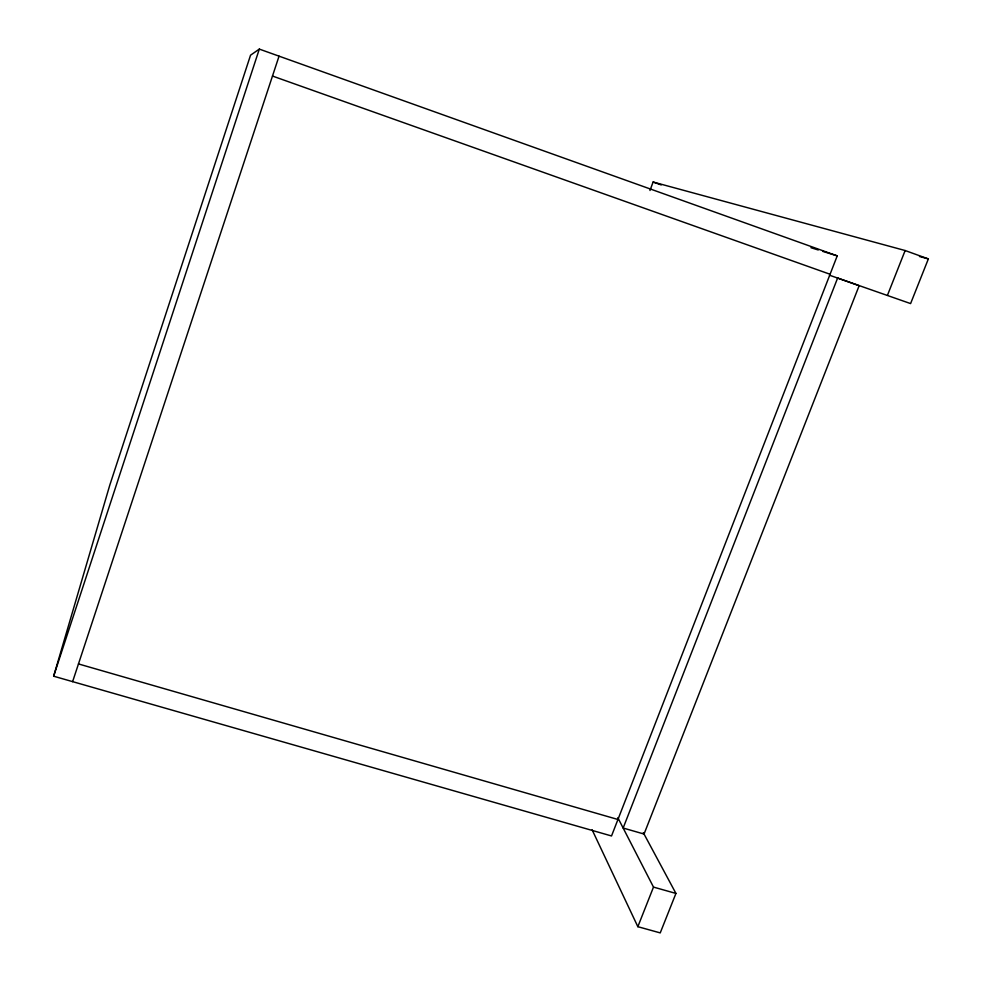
<?xml version="1.0" encoding="UTF-8"?>
<svg xmlns="http://www.w3.org/2000/svg" width="982" height="982" viewBox="0 0 982 982"><rect width="100%" height="100%" fill="white"/><g stroke="black" fill="none" stroke-linecap="round" stroke-linejoin="round"><path stroke-width="1.47" d="M53.642 676.205L109.788 485.145L250.545 55.188L259.322 49.1L837.229 255.872L611.528 835.964L53.642 676.205L259.322 49.1M72.619 681.643L279.048 56.158M649.974 190.508L653.104 182.026L905.146 250.533L928.358 258.917L910.596 303.585L829.459 275.205M643.308 832.675L675.935 893.424L660.235 932.9L637.846 926.689L653.496 887.102L617.85 817.724M887.433 295.349L905.146 250.533M919.483 256.486L928.358 258.917M653.496 887.102L675.935 893.424M78.462 663.93L617.936 819.491M810.972 247.71L818.264 249.98M822.646 251.343L837.229 255.872M272.48 76.044L830.072 274.26M653.104 182.026L661.254 184.947M592.121 829.802L637.846 926.689M837.621 278.041L623.153 828.035L644.045 834.049L859.152 285.688L837.621 278.041"/></g></svg>
